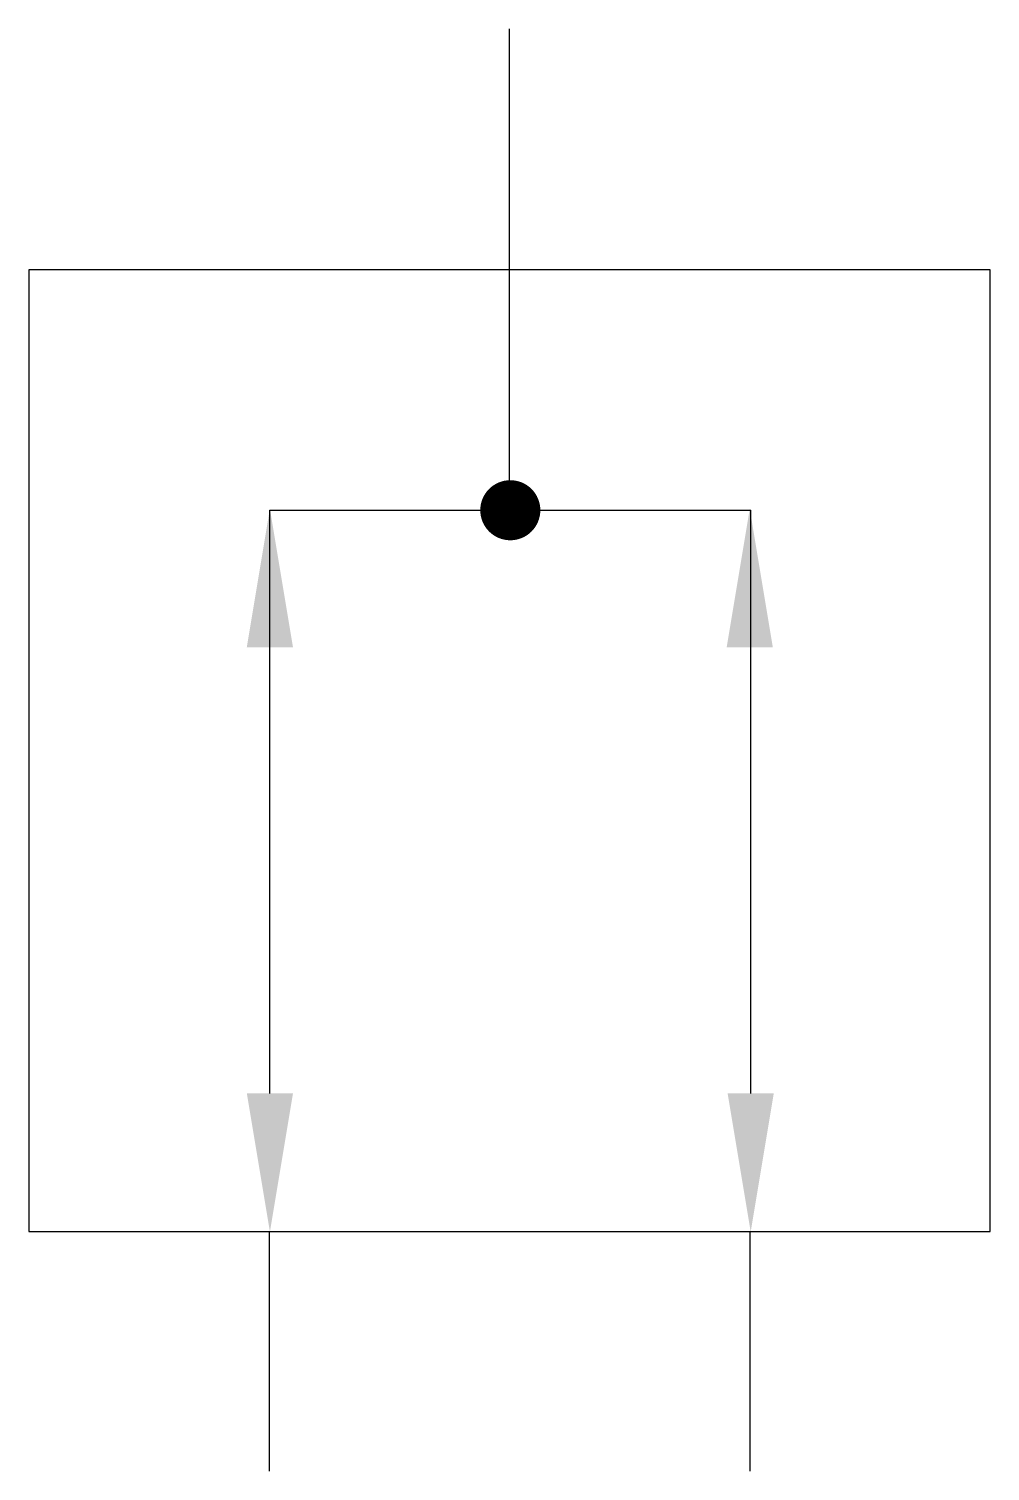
# Model space of a CAD drawing. Extents: x 522 to 564, y 350 to 711.
# Drawn here: x 544.05 to 564.05, y 350.03 to 380.03 of the extents above; entities outside this region: 2.
import ezdxf

# ---------------------------------------------------------------- set-up
doc = ezdxf.new("R2010")
doc.units = 0
doc.header["$LTSCALE"] = 5
doc.layers.add('11', color=1, linetype='CONTINUOUS')
doc.layers.add('12', color=2, linetype='CONTINUOUS')

# ---------------------------------------------------------------- blocks, each defined once
blk = doc.blocks.new('5237')
at = {"layer": '11', "color": 0}
for centre, start, end in [((345.196, 30.885), 233.1301, 306.8699), ((345.196, 18.931), 53.1301, 126.8699)]:
    blk.add_arc(centre, 5, start, end, dxfattribs=at)

msp = doc.modelspace()

# ---------------------------------------------------------------- linework, layer by layer
at = {"layer": '11', "color": 0}
for p, q in [((554.052, 370.014), (554.052, 380.03)), ((544.052, 375.014), (544.052, 355.014)), ((564.052, 375.014), (544.052, 375.014)), ((564.052, 355.014), (564.052, 375.014)), ((549.067, 357.888), (549.067, 370.017)), ((559.07, 370.014), (549.067, 370.014)), ((559.07, 357.888), (559.07, 370.017)), ((544.052, 355.014), (564.052, 355.014)), ((549.052, 355.014), (549.052, 350.03)), ((559.052, 355.014), (559.052, 350.03))]:
    msp.add_line(p, q, dxfattribs=at)
at = {"layer": '11', "color": 0, "const_width": 0.625}
msp.add_lwpolyline([(553.756, 370.017, 1), (554.381, 370.017, 1)], format="xyb", close=True, dxfattribs=at)
at = {"layer": '12', "color": 0}
for points in [[(548.587, 367.168), (549.547, 367.168), (549.067, 370.048)], [(558.57, 367.168), (559.53, 367.168), (559.05, 370.048)], [(549.547, 357.888), (548.587, 357.888), (549.067, 355.008)], [(559.55, 357.888), (558.59, 357.888), (559.07, 355.008)]]:
    msp.add_solid(points, dxfattribs=at)

# ---------------------------------------------------------------- block references
at = {"layer": '11', "color": 0, "rotation": 90}
for p in [(549.067, 362.519), (559.07, 362.519)]:
    msp.add_blockref('5237', p, dxfattribs=at)

doc.saveas('drawing.dxf')
